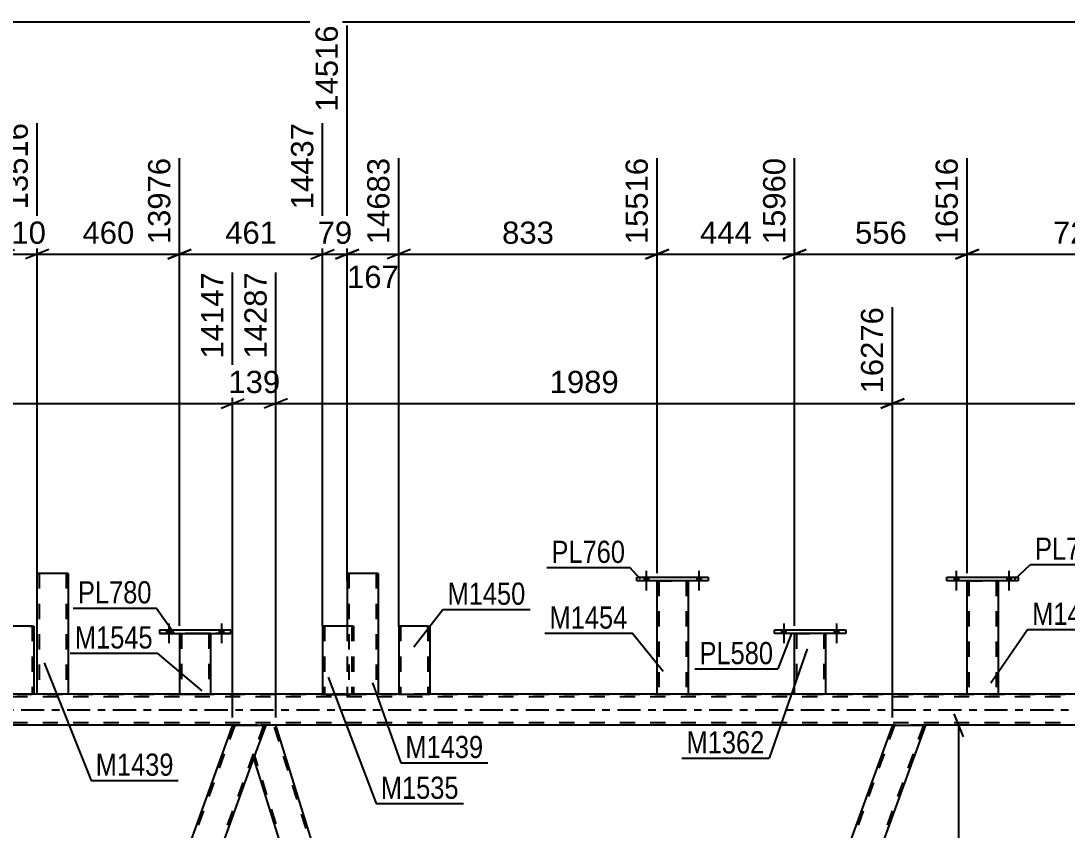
# Model space of a CAD drawing. Header units: millimetres. Extents: x -106 to 735, y -422 to 172.
# Drawn here: x 501 to 636, y -15.5 to 88.9 of the extents above; entities that cross this region are included whole.
import ezdxf

# ---------------------------------------------------------------- set-up
doc = ezdxf.new("R2010")
doc.units = ezdxf.units.MM
doc.linetypes.add('DXK_LINE_DOT2', pattern=[3.9198, 1.9599, -1.9599])
doc.linetypes.add('DXK_LINE_DOT3', pattern=[5.9187, 2.979, -0.9799, 0.9799, -0.9799])
doc.styles.add('Arial', font='ARIAL.TTF', dxfattribs={"height": 0.2})
doc.styles.add('Arial Narrow', font='ARIALN.TTF', dxfattribs={"height": 0.2})

# ---------------------------------------------------------------- blocks, each defined once
blk = doc.blocks.new('Bolt-717034374-3773 - 3756')
at = {"linetype": 'Continuous'}
for points in [[(519.77, 9.85), (520.33, 9.85), (520.33, 10.33), (519.77, 10.33)], [(519.77, 9.85), (520.33, 9.85), (520.33, 10.33), (519.77, 10.33)], [(526.57, 9.85), (527.13, 9.85), (527.13, 10.33), (526.57, 10.33)], [(526.57, 9.85), (527.13, 9.85), (527.13, 10.33), (526.57, 10.33)]]:
    blk.add_hatch(color=1, dxfattribs=at).paths.add_polyline_path(points)
at = {"color": 1, "linetype": 'Continuous'}
for p, q in [((520.05, 11.13), (520.05, 8.61)), ((520.05, 11.13), (520.05, 8.61)), ((526.85, 11.13), (526.85, 8.61)), ((526.85, 11.13), (526.85, 8.61)), ((519.77, 10.33), (519.77, 9.85)), ((519.77, 10.33), (519.77, 9.85)), ((520.33, 10.33), (520.33, 9.85)), ((520.33, 10.33), (520.33, 9.85)), ((526.57, 10.33), (526.57, 9.85)), ((526.57, 10.33), (526.57, 9.85)), ((527.13, 10.33), (527.13, 9.85)), ((527.13, 10.33), (527.13, 9.85))]:
    blk.add_line(p, q, dxfattribs=at)
blk = doc.blocks.new('Part-717034374-3772 - 3756')
at = {"color": 2, "linetype": 'Continuous'}
for p, q in [((498.65, 10.8), (498.65, 2)), ((502.17, 10.8), (498.65, 10.8)), ((502.17, 10.8), (502.65, 10.8)), ((502.65, 10.8), (502.65, 2)), ((502.62, 2), (498.65, 2)), ((502.65, 2), (502.62, 2))]:
    blk.add_line(p, q, dxfattribs=at)
at = {"color": 7, "linetype": 'DXK_LINE_DOT2'}
for p, q in [((498.89, 10.8), (498.89, 2)), ((502.39, 10.8), (502.26, 10.8)), ((502.41, 10.8), (502.39, 10.8)), ((502.39, 10.8), (502.41, 10.8)), ((502.41, 10.8), (502.41, 2)), ((502.39, 2), (502.41, 2)), ((502.65, 2), (502.65, 2))]:
    blk.add_line(p, q, dxfattribs=at)
blk = doc.blocks.new('Part-717034374-4166 - 3756')
at = {"color": 2, "linetype": 'Continuous'}
for p, q in [((549.73, 10.8), (549.73, 2)), ((553.25, 10.8), (549.73, 10.8)), ((553.25, 10.8), (553.73, 10.8)), ((553.73, 10.8), (553.73, 2)), ((549.73, 2), (553.73, 2))]:
    blk.add_line(p, q, dxfattribs=at)
at = {"color": 7, "linetype": 'DXK_LINE_DOT2'}
for p, q in [((549.97, 10.8), (549.97, 2)), ((553.48, 10.8), (553.35, 10.8)), ((553.49, 10.8), (553.48, 10.8)), ((553.48, 10.8), (553.49, 10.8)), ((553.49, 10.8), (553.49, 2)), ((553.48, 2), (553.44, 2)), ((553.48, 2), (553.44, 2)), ((553.49, 2), (553.48, 2)), ((553.48, 2), (553.49, 2))]:
    blk.add_line(p, q, dxfattribs=at)
blk = doc.blocks.new('Part-717034374-4357 - 3756')
at = {"color": 2, "linetype": 'Continuous'}
for p, q in [((620.47, 16.64), (620.47, 17.12)), ((620.47, 17.12), (629.67, 17.12)), ((629.67, 16.64), (620.47, 16.64)), ((629.67, 17.12), (629.67, 16.64))]:
    blk.add_line(p, q, dxfattribs=at)
blk = doc.blocks.new('Part-717034374-4015 - 3756')
at = {"color": 7, "linetype": 'DXK_LINE_DOT2'}
for p, q in [((613.69, -2), (569.57, -123.22)), ((617.44, -2), (573.32, -123.22)), ((570.58, -119.75), (569.32, -123.22)), ((573.57, -123.22), (569.32, -123.22))]:
    blk.add_line(p, q, dxfattribs=at)
at = {"color": 2, "linetype": 'Continuous'}
for p, q in [((613.44, -2), (570.58, -119.75)), ((617.69, -2), (573.57, -123.22)), ((613.44, -2), (617.69, -2))]:
    blk.add_line(p, q, dxfattribs=at)
blk = doc.blocks.new('Part-717034374-4020 - 3756')
at = {"color": 2, "linetype": 'Continuous'}
for p, q in [((532.56, -2), (531.01, -6.25)), ((533.88, -2), (532.56, -2)), ((570.58, -119.75), (533.88, -2)), ((531.01, -6.25), (567.47, -123.22)), ((570.5, -119.97), (570.31, -120.49)), ((570.58, -119.75), (570.5, -119.97)), ((569.32, -123.22), (570.31, -120.49))]:
    blk.add_line(p, q, dxfattribs=at)
at = {"color": 7, "linetype": 'DXK_LINE_DOT2'}
for p, q in [((570.44, -120.12), (533.63, -2)), ((567.72, -123.22), (531.15, -5.88)), ((570.5, -119.97), (570.44, -120.12)), ((570.41, -120.21), (570.31, -120.49)), ((569.32, -123.22), (567.47, -123.22))]:
    blk.add_line(p, q, dxfattribs=at)
blk = doc.blocks.new('Part-717034374-4025 - 3756')
at = {"color": 7, "linetype": 'DXK_LINE_DOT2'}
for p, q in [((528.56, -2), (484.44, -123.22)), ((532.3, -2), (488.18, -123.22)), ((532.56, -2), (531.01, -6.25)), ((485.94, -118.4), (484.18, -123.22)), ((490.2, -118.4), (488.44, -123.22)), ((488.44, -123.22), (484.18, -123.22))]:
    blk.add_line(p, q, dxfattribs=at)
at = {"color": 2, "linetype": 'Continuous'}
for p, q in [((528.3, -2), (485.94, -118.4)), ((528.3, -2), (532.56, -2)), ((531.01, -6.25), (490.2, -118.4))]:
    blk.add_line(p, q, dxfattribs=at)
blk = doc.blocks.new('Part-717034374-4049 - 3756')
at = {"color": 7, "linetype": 'DXK_LINE_DOT2'}
for p, q in [((678.23, 1.68), (-37.59, 1.68)), ((-16.93, 2), (678.23, 2)), ((502.65, 2), (498.65, 2)), ((507.07, 2), (503.07, 2)), ((547.07, 2), (539.9, 2)), ((553.73, 2), (549.73, 2)), ((587.07, 2), (583.07, 2)), ((604.81, 2), (600.81, 2)), ((627.07, 2), (623.07, 2)), ((678.23, -1.68), (-37.59, -1.68)), ((617.69, -2), (102.63, -2)), ((533.88, -2), (528.3, -2))]:
    blk.add_line(p, q, dxfattribs=at)
at = {"color": 2, "linetype": 'Continuous'}
for p, q in [((503.07, 2), (502.65, 2)), ((539.9, 2), (507.07, 2)), ((549.73, 2), (547.07, 2)), ((583.07, 2), (553.73, 2)), ((600.81, 2), (587.07, 2)), ((623.07, 2), (604.81, 2)), ((651.89, 2), (627.07, 2)), ((528.3, -2), (448.74, -2)), ((613.44, -2), (533.88, -2)), ((678.23, -2), (617.69, -2))]:
    blk.add_line(p, q, dxfattribs=at)
at = {"color": 7, "linetype": 'DXK_LINE_DOT3'}
blk.add_line((-37.59, 0), (678.23, 0), dxfattribs=at)
blk = doc.blocks.new('Part-717034374-4381 - 3756')
at = {"color": 2, "linetype": 'Continuous'}
for p, q in [((539.9, 10.8), (539.9, 10.8)), ((539.9, 10.8), (539.9, 1.99)), ((543.48, 10.8), (539.9, 10.8)), ((540.38, 1.99), (539.9, 1.99)), ((540.38, 1.99), (543.42, 1.99)), ((543.76, 1.99), (543.42, 1.99)), ((543.86, 1.99), (543.76, 1.99)), ((543.9, 1.99), (543.86, 1.99)), ((543.9, 1.99), (543.9, 2)), ((543.9, 1.99), (543.9, 1.99))]:
    blk.add_line(p, q, dxfattribs=at)
at = {"color": 7, "linetype": 'DXK_LINE_DOT2'}
for p, q in [((543.9, 10.8), (539.9, 10.8)), ((540.14, 10.8), (540.14, 10.8)), ((540.14, 10.8), (540.14, 1.99)), ((543.9, 10.8), (543.48, 10.8)), ((543.64, 10.8), (543.51, 10.8)), ((543.66, 10.8), (543.64, 10.8)), ((543.66, 10.8), (543.66, 10.8)), ((543.66, 10.8), (543.66, 1.99)), ((543.9, 10.8), (543.9, 10.8)), ((543.9, 10.8), (543.9, 1.99)), ((543.9, 1.99), (539.9, 1.99)), ((540.14, 1.99), (540.16, 1.99)), ((543.6, 1.99), (543.42, 1.99))]:
    blk.add_line(p, q, dxfattribs=at)
blk = doc.blocks.new('Part-717034374-4156 - 3756')
at = {"color": 2, "linetype": 'Continuous'}
for p, q in [((507.07, 17.6), (503.07, 17.6)), ((503.07, 2), (503.07, 17.6)), ((507.07, 17.6), (507.07, 2)), ((507.03, 2), (503.07, 2)), ((507.07, 2), (507.03, 2))]:
    blk.add_line(p, q, dxfattribs=at)
at = {"color": 7, "linetype": 'DXK_LINE_DOT2'}
for p, q in [((503.31, 17.6), (503.31, 2)), ((506.76, 17.6), (506.77, 17.6)), ((506.77, 17.6), (506.81, 17.6)), ((506.81, 17.6), (506.83, 17.6)), ((506.83, 17.6), (506.83, 2)), ((506.81, 2), (506.83, 2))]:
    blk.add_line(p, q, dxfattribs=at)
blk = doc.blocks.new('Part-717034374-4171 - 3756')
at = {"color": 2, "linetype": 'Continuous'}
for p, q in [((580.47, 16.64), (580.47, 17.12)), ((580.47, 17.12), (589.67, 17.12)), ((589.67, 16.64), (580.47, 16.64)), ((589.67, 17.12), (589.67, 16.64))]:
    blk.add_line(p, q, dxfattribs=at)
blk = doc.blocks.new('Part-717034374-4176 - 3756')
at = {"color": 2, "linetype": 'Continuous'}
for p, q in [((600.81, 2), (600.81, 9.84)), ((604.81, 9.84), (604.81, 2)), ((604.78, 2), (600.81, 2)), ((604.81, 2), (604.78, 2))]:
    blk.add_line(p, q, dxfattribs=at)
at = {"color": 7, "linetype": 'DXK_LINE_DOT2'}
for p, q in [((600.81, 9.84), (604.81, 9.84)), ((601.05, 9.84), (601.05, 2)), ((604.57, 9.84), (604.57, 2)), ((604.56, 2), (604.57, 2))]:
    blk.add_line(p, q, dxfattribs=at)
blk = doc.blocks.new('Part-717034374-4181 - 3756')
at = {"color": 2, "linetype": 'Continuous'}
for p, q in [((598.21, 9.84), (598.21, 10.32)), ((598.21, 10.32), (607.41, 10.32)), ((607.41, 9.84), (598.21, 9.84)), ((607.41, 10.32), (607.41, 9.84))]:
    blk.add_line(p, q, dxfattribs=at)
blk = doc.blocks.new('Part-717034374-4186 - 3756')
at = {"color": 2, "linetype": 'Continuous'}
for p, q in [((521.45, 9.85), (521.45, 2.01)), ((525.45, 9.85), (525.45, 2.01)), ((521.45, 2.01), (524.97, 2.01)), ((525.31, 2.01), (524.97, 2.01)), ((525.41, 2.01), (525.31, 2.01)), ((525.45, 2.01), (525.41, 2.01))]:
    blk.add_line(p, q, dxfattribs=at)
at = {"color": 7, "linetype": 'DXK_LINE_DOT2'}
for p, q in [((525.45, 9.85), (521.45, 9.85)), ((521.45, 9.85), (521.45, 9.85)), ((521.45, 9.85), (525.45, 9.85)), ((521.45, 9.85), (521.45, 9.85)), ((521.69, 9.85), (521.69, 9.85)), ((521.69, 9.85), (521.69, 2.01)), ((525.21, 9.85), (525.21, 9.85)), ((525.21, 9.85), (525.21, 2.01)), ((525.45, 9.85), (525.45, 9.85)), ((525.45, 9.85), (525.45, 9.85)), ((525.45, 2.01), (521.45, 2.01)), ((521.69, 2.01), (521.71, 2.01)), ((521.74, 2.01), (521.71, 2.01)), ((525.15, 2.01), (524.97, 2.01))]:
    blk.add_line(p, q, dxfattribs=at)
blk = doc.blocks.new('Part-717034374-4191 - 3756')
at = {"color": 2, "linetype": 'Continuous'}
for p, q in [((518.85, 10.33), (518.85, 9.85)), ((518.85, 10.33), (528.05, 10.33)), ((518.85, 9.85), (528.05, 9.85)), ((528.05, 9.85), (528.05, 10.33))]:
    blk.add_line(p, q, dxfattribs=at)
at = {"color": 7, "linetype": 'DXK_LINE_DOT2'}
for p, q in [((518.85, 10.33), (528.05, 10.33)), ((528.05, 9.85), (518.85, 9.85))]:
    blk.add_line(p, q, dxfattribs=at)
blk = doc.blocks.new('Bolt-717034374-4252 - 3756')
at = {"linetype": 'Continuous'}
for points in [[(581.39, 16.64), (581.95, 16.64), (581.95, 17.12), (581.39, 17.12)], [(581.39, 16.64), (581.95, 16.64), (581.95, 17.12), (581.39, 17.12)], [(588.19, 16.64), (588.75, 16.64), (588.75, 17.12), (588.19, 17.12)], [(588.19, 16.64), (588.75, 16.64), (588.75, 17.12), (588.19, 17.12)]]:
    blk.add_hatch(color=1, dxfattribs=at).paths.add_polyline_path(points)
at = {"color": 1, "linetype": 'Continuous'}
for p, q in [((581.67, 17.92), (581.67, 15.4)), ((581.67, 17.92), (581.67, 15.4)), ((588.47, 17.92), (588.47, 15.4)), ((588.47, 17.92), (588.47, 15.4)), ((581.39, 17.12), (581.39, 16.64)), ((581.39, 17.12), (581.39, 16.64)), ((581.95, 17.12), (581.95, 16.64)), ((581.95, 17.12), (581.95, 16.64)), ((588.19, 17.12), (588.19, 16.64)), ((588.19, 17.12), (588.19, 16.64)), ((588.75, 17.12), (588.75, 16.64)), ((588.75, 17.12), (588.75, 16.64))]:
    blk.add_line(p, q, dxfattribs=at)
blk = doc.blocks.new('Bolt-717034374-4254 - 3756')
at = {"linetype": 'Continuous'}
for points in [[(599.13, 9.84), (599.69, 9.84), (599.69, 10.32), (599.13, 10.32)], [(599.13, 9.84), (599.69, 9.84), (599.69, 10.32), (599.13, 10.32)], [(605.93, 9.84), (606.49, 9.84), (606.49, 10.32), (605.93, 10.32)], [(605.93, 9.84), (606.49, 9.84), (606.49, 10.32), (605.93, 10.32)]]:
    blk.add_hatch(color=1, dxfattribs=at).paths.add_polyline_path(points)
at = {"color": 1, "linetype": 'Continuous'}
for p, q in [((599.41, 11.12), (599.41, 8.6)), ((599.41, 11.12), (599.41, 8.6)), ((606.21, 11.12), (606.21, 8.6)), ((606.21, 11.12), (606.21, 8.6)), ((599.13, 10.32), (599.13, 9.84)), ((599.13, 10.32), (599.13, 9.84)), ((599.69, 10.32), (599.69, 9.84)), ((599.69, 10.32), (599.69, 9.84)), ((605.93, 10.32), (605.93, 9.84)), ((605.93, 10.32), (605.93, 9.84)), ((606.49, 10.32), (606.49, 9.84)), ((606.49, 10.32), (606.49, 9.84))]:
    blk.add_line(p, q, dxfattribs=at)
blk = doc.blocks.new('Bolt-717034374-4255 - 3756')
at = {"linetype": 'Continuous'}
for points in [[(621.39, 16.64), (621.95, 16.64), (621.95, 17.12), (621.39, 17.12)], [(621.39, 16.64), (621.95, 16.64), (621.95, 17.12), (621.39, 17.12)], [(628.19, 16.64), (628.75, 16.64), (628.75, 17.12), (628.19, 17.12)], [(628.19, 16.64), (628.75, 16.64), (628.75, 17.12), (628.19, 17.12)]]:
    blk.add_hatch(color=1, dxfattribs=at).paths.add_polyline_path(points)
at = {"color": 1, "linetype": 'Continuous'}
for p, q in [((621.67, 17.92), (621.67, 15.4)), ((621.67, 17.92), (621.67, 15.4)), ((628.47, 17.92), (628.47, 15.4)), ((628.47, 17.92), (628.47, 15.4)), ((621.39, 17.12), (621.39, 16.64)), ((621.39, 17.12), (621.39, 16.64)), ((621.95, 17.12), (621.95, 16.64)), ((621.95, 17.12), (621.95, 16.64)), ((628.19, 17.12), (628.19, 16.64)), ((628.19, 17.12), (628.19, 16.64)), ((628.75, 17.12), (628.75, 16.64)), ((628.75, 17.12), (628.75, 16.64))]:
    blk.add_line(p, q, dxfattribs=at)
blk = doc.blocks.new('Part-717034374-4342 - 3756')
at = {"color": 2, "linetype": 'Continuous'}
for p, q in [((543.07, 17.6), (543.07, 10.8)), ((547.07, 17.6), (543.07, 17.6)), ((547.07, 17.6), (547.07, 2)), ((547.03, 2), (543.48, 2)), ((547.07, 2), (547.03, 2))]:
    blk.add_line(p, q, dxfattribs=at)
at = {"color": 7, "linetype": 'DXK_LINE_DOT2'}
for p, q in [((543.31, 17.6), (543.31, 2)), ((546.81, 17.6), (546.83, 17.6)), ((546.83, 17.6), (546.83, 2)), ((543.07, 10.8), (543.07, 2)), ((543.07, 2), (543.48, 2)), ((543.48, 2), (543.45, 2)), ((546.81, 2), (546.83, 2))]:
    blk.add_line(p, q, dxfattribs=at)
blk = doc.blocks.new('Part-717034374-4347 - 3756')
at = {"color": 2, "linetype": 'Continuous'}
for p, q in [((583.07, 2), (583.07, 16.64)), ((587.07, 16.64), (587.07, 2)), ((587.03, 2), (583.07, 2)), ((587.07, 2), (587.03, 2))]:
    blk.add_line(p, q, dxfattribs=at)
at = {"color": 7, "linetype": 'DXK_LINE_DOT2'}
for p, q in [((583.07, 16.64), (587.07, 16.64)), ((583.31, 16.64), (583.31, 2)), ((586.83, 16.64), (586.83, 2)), ((586.81, 2), (586.83, 2))]:
    blk.add_line(p, q, dxfattribs=at)
blk = doc.blocks.new('Part-717034374-4352 - 3756')
at = {"color": 2, "linetype": 'Continuous'}
for p, q in [((623.07, 2), (623.07, 16.64)), ((627.07, 16.64), (627.07, 2)), ((627.03, 2), (623.07, 2)), ((627.07, 2), (627.03, 2))]:
    blk.add_line(p, q, dxfattribs=at)
at = {"color": 7, "linetype": 'DXK_LINE_DOT2'}
for p, q in [((623.07, 16.64), (627.07, 16.64)), ((623.31, 16.64), (623.31, 2)), ((626.83, 16.64), (626.83, 2)), ((626.81, 2), (626.83, 2))]:
    blk.add_line(p, q, dxfattribs=at)
blk = doc.blocks.new('StraightDimension-717034374-6219 - 5798')
at = {"color": 7, "linetype": 'Continuous'}
blk.add_line((-39.97, 88.78), (673.6, 88.78), dxfattribs=at)
blk = doc.blocks.new('StraightDimension-717034374-5006 - 3756')
at = {"color": 7, "linetype": 'Continuous'}
for p, q in [((448.74, -1), (448.74, 56.46)), ((528.3, -1), (528.3, 56.46)), ((450.24, 40.14), (447.24, 38.94)), ((448.74, 39.54), (528.3, 39.54)), ((526.8, 38.94), (529.8, 40.14))]:
    blk.add_line(p, q, dxfattribs=at)
at = {"color": 0}
blk.add_wipeout([(493.57, 40.29), (493.57, 44.49), (483.48, 44.49), (483.48, 40.29)], dxfattribs=at)
at = {"color": 3, "style": 'Arial'}
blk.add_text('1989', height=2.865, dxfattribs=at).set_placement((484.08, 40.89))
at = {"color": 0, "linetype": 'Continuous'}
blk.add_wipeout([(527.7, 57.06), (523.5, 57.06), (523.5, 44.74), (527.7, 44.74)], dxfattribs=at)
at = {"color": 3, "linetype": 'Continuous', "style": 'Arial'}
blk.add_text('14147', height=2.865, rotation=90.0002, dxfattribs=at).set_placement((527.1, 45.34))
blk = doc.blocks.new('StraightDimension-717034374-5030 - 3756')
at = {"color": 7, "linetype": 'Continuous'}
for p, q in [((528.3, -1), (528.3, 56.46)), ((533.88, -1), (533.88, 56.46)), ((526.8, 38.94), (529.8, 40.14)), ((528.3, 39.54), (533.88, 39.54)), ((535.38, 40.14), (532.38, 38.94))]:
    blk.add_line(p, q, dxfattribs=at)
at = {"color": 0}
blk.add_wipeout([(535.03, 40.29), (535.03, 44.49), (527.15, 44.49), (527.15, 40.29)], dxfattribs=at)
at = {"color": 3, "style": 'Arial'}
blk.add_text('139', height=2.865, dxfattribs=at).set_placement((527.75, 40.89))
at = {"color": 0, "linetype": 'Continuous'}
blk.add_wipeout([(533.28, 57.06), (529.08, 57.06), (529.08, 44.74), (533.28, 44.74)], dxfattribs=at)
at = {"color": 3, "linetype": 'Continuous', "style": 'Arial'}
blk.add_text('14287', height=2.865, rotation=90.0002, dxfattribs=at).set_placement((532.68, 45.34))
blk = doc.blocks.new('StraightDimension-717034374-45007 - 3756')
at = {"color": 7, "linetype": 'Continuous'}
for p, q in [((543.07, 16.62), (543.07, 88.32)), ((549.73, 10.76), (549.73, 71.22)), ((541.57, 58.2), (544.57, 59.4)), ((543.07, 58.8), (549.73, 58.8)), ((551.23, 59.4), (548.23, 58.2))]:
    blk.add_line(p, q, dxfattribs=at)
at = {"color": 0, "linetype": 'Continuous'}
blk.add_wipeout([(549.13, 71.82), (544.93, 71.82), (544.93, 59.5), (549.13, 59.5)], dxfattribs=at)
at = {"color": 0}
blk.add_wipeout([(550.34, 53.85), (550.34, 58.05), (542.46, 58.05), (542.46, 53.85)], dxfattribs=at)
at = {"color": 3, "linetype": 'Continuous', "style": 'Arial'}
blk.add_text('14683', height=2.865, rotation=90.0002, dxfattribs=at).set_placement((548.53, 60.1))
at = {"color": 3, "style": 'Arial'}
blk.add_text('167', height=2.865, dxfattribs=at).set_placement((543.06, 54.45))
blk = doc.blocks.new('StraightDimension-717034374-45009 - 3756')
at = {"color": 7, "linetype": 'Continuous'}
for p, q in [((539.9, 10.85), (539.9, 75.72)), ((521.45, 10.85), (521.45, 71.22)), ((522.95, 59.4), (519.95, 58.2)), ((521.45, 58.8), (539.9, 58.8)), ((538.4, 58.2), (541.4, 59.4))]:
    blk.add_line(p, q, dxfattribs=at)
at = {"color": 0}
blk.add_wipeout([(534.61, 59.55), (534.61, 63.75), (526.74, 63.75), (526.74, 59.55)], dxfattribs=at)
at = {"color": 3, "style": 'Arial'}
blk.add_text('461', height=2.865, dxfattribs=at).set_placement((527.34, 60.15))
at = {"color": 0, "linetype": 'Continuous'}
blk.add_wipeout([(539.3, 76.32), (535.1, 76.32), (535.1, 64), (539.3, 64)], dxfattribs=at)
at = {"color": 3, "linetype": 'Continuous', "style": 'Arial'}
blk.add_text('14437', height=2.865, rotation=90.0002, dxfattribs=at).set_placement((538.7, 64.6))
blk = doc.blocks.new('StraightDimension-717034374-5054 - 3756')
at = {"color": 7, "linetype": 'Continuous'}
for p, q in [((533.88, -1), (533.88, 56.46)), ((613.44, -1), (613.44, 51.96)), ((535.38, 40.14), (532.38, 38.94)), ((533.88, 39.54), (613.44, 39.54)), ((611.94, 38.94), (614.94, 40.14))]:
    blk.add_line(p, q, dxfattribs=at)
at = {"color": 0}
blk.add_wipeout([(578.7, 40.29), (578.7, 44.49), (568.61, 44.49), (568.61, 40.29)], dxfattribs=at)
at = {"color": 3, "style": 'Arial'}
blk.add_text('1989', height=2.865, dxfattribs=at).set_placement((569.21, 40.89))
at = {"color": 0, "linetype": 'Continuous'}
blk.add_wipeout([(612.84, 52.56), (608.64, 52.56), (608.64, 40.24), (612.84, 40.24)], dxfattribs=at)
at = {"color": 3, "linetype": 'Continuous', "style": 'Arial'}
blk.add_text('16276', height=2.865, rotation=90.0002, dxfattribs=at).set_placement((612.24, 40.84))
blk = doc.blocks.new('StraightDimension-717034374-5078 - 3756')
at = {"color": 7, "linetype": 'Continuous'}
for p, q in [((613.44, -1), (613.44, 51.96)), ((678.23, 3), (678.23, 51.96)), ((614.94, 40.14), (611.94, 38.94)), ((613.44, 39.54), (678.23, 39.54)), ((676.73, 38.94), (679.73, 40.14))]:
    blk.add_line(p, q, dxfattribs=at)
at = {"color": 0}
blk.add_wipeout([(650.88, 40.29), (650.88, 44.49), (640.79, 44.49), (640.79, 40.29)], dxfattribs=at)
at = {"color": 3, "style": 'Arial'}
blk.add_text('1620', height=2.865, dxfattribs=at).set_placement((641.39, 40.89))
at = {"color": 0, "linetype": 'Continuous'}
blk.add_wipeout([(677.63, 52.56), (673.43, 52.56), (673.43, 40.24), (677.63, 40.24)], dxfattribs=at)
at = {"color": 3, "linetype": 'Continuous', "style": 'Arial'}
blk.add_text('17896', height=2.865, rotation=90.0002, dxfattribs=at).set_placement((677.03, 40.84))
blk = doc.blocks.new('StraightDimension-717034374-45010 - 3756')
at = {"color": 7, "linetype": 'Continuous'}
for p, q in [((503.07, 16.73), (503.07, 75.72)), ((521.45, 10.85), (521.45, 71.22)), ((504.57, 59.4), (501.57, 58.2)), ((503.07, 58.8), (521.45, 58.8)), ((519.95, 58.2), (522.95, 59.4))]:
    blk.add_line(p, q, dxfattribs=at)
at = {"color": 0}
blk.add_wipeout([(516.19, 59.55), (516.19, 63.75), (508.32, 63.75), (508.32, 59.55)], dxfattribs=at)
at = {"color": 3, "style": 'Arial'}
blk.add_text('460', height=2.865, dxfattribs=at).set_placement((508.92, 60.15))
at = {"color": 0, "linetype": 'Continuous'}
blk.add_wipeout([(520.85, 71.82), (516.65, 71.82), (516.65, 59.5), (520.85, 59.5)], dxfattribs=at)
at = {"color": 3, "linetype": 'Continuous', "style": 'Arial'}
blk.add_text('13976', height=2.865, rotation=90.0002, dxfattribs=at).set_placement((520.25, 60.1))
blk = doc.blocks.new('StraightDimension-717034374-5379 - 3756')
at = {"color": 7, "linetype": 'Continuous'}
for p, q in [((701.87, -1.5), (700.67, 1.5)), ((679.23, 0), (703.67, 0)), ((701.27, -125.86), (701.27, 0)), ((700.67, -124.36), (701.87, -127.36)), ((633.66, -125.86), (703.67, -125.86))]:
    blk.add_line(p, q, dxfattribs=at)
at = {"color": 0}
blk.add_wipeout([(700.52, -58.67), (696.32, -58.67), (696.32, -67.19), (700.52, -67.19)], dxfattribs=at)
at = {"color": 3, "style": 'Arial Narrow'}
blk.add_text('3147', height=2.863, rotation=90.0002, dxfattribs=at).set_placement((699.92, -66.59))
blk = doc.blocks.new('StraightDimension-717034374-5387 - 3756')
at = {"color": 7, "linetype": 'Continuous'}
for p, q in [((678.23, -3), (678.23, -66.77)), ((632.66, -122.22), (632.66, -61.52)), ((634.16, -63.77), (631.16, -64.97)), ((632.66, -64.37), (678.23, -64.37)), ((676.73, -64.97), (679.73, -63.77))]:
    blk.add_line(p, q, dxfattribs=at)
at = {"color": 0}
blk.add_wipeout([(659.7, -63.62), (659.7, -59.42), (651.19, -59.42), (651.19, -63.62)], dxfattribs=at)
at = {"color": 3, "style": 'Arial Narrow'}
blk.add_text('1139', height=2.863, dxfattribs=at).set_placement((651.79, -63.02))
blk = doc.blocks.new('StraightDimension-717034374-5659 - 3756')
at = {"color": 7, "linetype": 'Continuous'}
for p, q in [((622.6, -3.5), (621.4, -0.5)), ((632.19, -2), (619.15, -2)), ((622, -123.22), (622, -2)), ((621.4, -121.72), (622.6, -124.72)), ((621.32, -123.22), (624.4, -123.22))]:
    blk.add_line(p, q, dxfattribs=at)
at = {"color": 0}
blk.add_wipeout([(621.25, -57.56), (617.05, -57.56), (617.05, -67.66), (621.25, -67.66)], dxfattribs=at)
at = {"color": 3, "style": 'Arial'}
blk.add_text('3031', height=2.865, rotation=90.0002, dxfattribs=at).set_placement((620.65, -67.06))
blk = doc.blocks.new('StraightDimension-717034374-45003 - 3756')
at = {"color": 7, "linetype": 'Continuous'}
for p, q in [((623.07, 17.64), (623.07, 71.22)), ((651.89, 10.84), (651.89, 71.22)), ((624.57, 59.4), (621.57, 58.2)), ((623.07, 58.8), (651.89, 58.8)), ((650.39, 58.2), (653.39, 59.4))]:
    blk.add_line(p, q, dxfattribs=at)
at = {"color": 0}
blk.add_wipeout([(641.42, 59.55), (641.42, 63.75), (633.55, 63.75), (633.55, 59.55)], dxfattribs=at)
at = {"color": 3, "style": 'Arial'}
blk.add_text('721', height=2.865, dxfattribs=at).set_placement((634.15, 60.15))
at = {"color": 0, "linetype": 'Continuous'}
blk.add_wipeout([(651.29, 71.82), (647.09, 71.82), (647.09, 59.5), (651.29, 59.5)], dxfattribs=at)
at = {"color": 3, "linetype": 'Continuous', "style": 'Arial'}
blk.add_text('17237', height=2.865, rotation=90.0002, dxfattribs=at).set_placement((650.69, 60.1))
blk = doc.blocks.new('StraightDimension-717034374-45004 - 3756')
at = {"color": 7, "linetype": 'Continuous'}
for p, q in [((600.81, 10.84), (600.81, 71.22)), ((623.07, 17.64), (623.07, 71.22)), ((602.31, 59.4), (599.31, 58.2)), ((600.81, 58.8), (623.07, 58.8)), ((621.57, 58.2), (624.57, 59.4))]:
    blk.add_line(p, q, dxfattribs=at)
at = {"color": 0}
blk.add_wipeout([(615.88, 59.55), (615.88, 63.75), (608.01, 63.75), (608.01, 59.55)], dxfattribs=at)
at = {"color": 3, "style": 'Arial'}
blk.add_text('556', height=2.865, dxfattribs=at).set_placement((608.61, 60.15))
at = {"color": 0, "linetype": 'Continuous'}
blk.add_wipeout([(622.47, 71.82), (618.27, 71.82), (618.27, 59.5), (622.47, 59.5)], dxfattribs=at)
at = {"color": 3, "linetype": 'Continuous', "style": 'Arial'}
blk.add_text('16516', height=2.865, rotation=90.0002, dxfattribs=at).set_placement((621.87, 60.1))
blk = doc.blocks.new('StraightDimension-717034374-45005 - 3756')
at = {"color": 7, "linetype": 'Continuous'}
for p, q in [((583.07, 17.64), (583.07, 71.22)), ((600.81, 10.84), (600.81, 71.22)), ((584.57, 59.4), (581.57, 58.2)), ((583.07, 58.8), (600.81, 58.8)), ((599.31, 58.2), (602.31, 59.4))]:
    blk.add_line(p, q, dxfattribs=at)
at = {"color": 0}
blk.add_wipeout([(595.88, 59.55), (595.88, 63.75), (588.01, 63.75), (588.01, 59.55)], dxfattribs=at)
at = {"color": 3, "style": 'Arial'}
blk.add_text('444', height=2.865, dxfattribs=at).set_placement((588.61, 60.15))
at = {"color": 0, "linetype": 'Continuous'}
blk.add_wipeout([(600.21, 71.82), (596.01, 71.82), (596.01, 59.5), (600.21, 59.5)], dxfattribs=at)
at = {"color": 3, "linetype": 'Continuous', "style": 'Arial'}
blk.add_text('15960', height=2.865, rotation=90.0002, dxfattribs=at).set_placement((599.61, 60.1))
blk = doc.blocks.new('StraightDimension-717034374-45006 - 3756')
at = {"color": 7, "linetype": 'Continuous'}
for p, q in [((549.73, 10.76), (549.73, 71.22)), ((583.07, 17.64), (583.07, 71.22)), ((551.23, 59.4), (548.23, 58.2)), ((549.73, 58.8), (583.07, 58.8)), ((581.57, 58.2), (584.57, 59.4))]:
    blk.add_line(p, q, dxfattribs=at)
at = {"color": 0}
blk.add_wipeout([(570.34, 59.55), (570.34, 63.75), (562.47, 63.75), (562.47, 59.55)], dxfattribs=at)
at = {"color": 3, "style": 'Arial'}
blk.add_text('833', height=2.865, dxfattribs=at).set_placement((563.07, 60.15))
at = {"color": 0, "linetype": 'Continuous'}
blk.add_wipeout([(582.47, 71.82), (578.27, 71.82), (578.27, 59.5), (582.47, 59.5)], dxfattribs=at)
at = {"color": 3, "linetype": 'Continuous', "style": 'Arial'}
blk.add_text('15516', height=2.865, rotation=90.0002, dxfattribs=at).set_placement((581.87, 60.1))
blk = doc.blocks.new('StraightDimension-717034374-45008 - 3756')
at = {"color": 7, "linetype": 'Continuous'}
for p, q in [((543.07, 16.62), (543.07, 88.32)), ((539.9, 10.85), (539.9, 75.72)), ((538.4, 58.2), (541.4, 59.4)), ((539.9, 58.8), (543.07, 58.8)), ((544.57, 59.4), (541.57, 58.2))]:
    blk.add_line(p, q, dxfattribs=at)
at = {"color": 0, "linetype": 'Continuous'}
blk.add_wipeout([(542.47, 88.92), (538.27, 88.92), (538.27, 76.6), (542.47, 76.6)], dxfattribs=at)
at = {"color": 0}
blk.add_wipeout([(544.31, 59.55), (544.31, 63.75), (538.66, 63.75), (538.66, 59.55)], dxfattribs=at)
at = {"color": 3, "linetype": 'Continuous', "style": 'Arial'}
blk.add_text('14516', height=2.865, rotation=90.0002, dxfattribs=at).set_placement((541.87, 77.2))
at = {"color": 3, "style": 'Arial'}
blk.add_text('79', height=2.865, dxfattribs=at).set_placement((539.26, 60.15))
blk = doc.blocks.new('StraightDimension-717034374-45011 - 3756')
at = {"color": 7, "linetype": 'Continuous'}
for p, q in [((498.65, 10.61), (498.65, 75.72)), ((503.07, 16.73), (503.07, 75.72)), ((497.15, 58.2), (500.15, 59.4)), ((498.65, 58.8), (503.07, 58.8)), ((504.57, 59.4), (501.57, 58.2))]:
    blk.add_line(p, q, dxfattribs=at)
at = {"color": 0}
blk.add_wipeout([(504.8, 59.55), (504.8, 63.75), (496.92, 63.75), (496.92, 59.55)], dxfattribs=at)
at = {"color": 3, "style": 'Arial'}
blk.add_text('110', height=2.865, dxfattribs=at).set_placement((497.52, 60.15))
at = {"color": 0, "linetype": 'Continuous'}
blk.add_wipeout([(502.47, 76.32), (498.27, 76.32), (498.27, 64), (502.47, 64)], dxfattribs=at)
at = {"color": 3, "linetype": 'Continuous', "style": 'Arial'}
blk.add_text('13516', height=2.865, rotation=90.0002, dxfattribs=at).set_placement((501.87, 64.6))
blk = doc.blocks.new('Mark-717034374-4152 - 3756')
at = {"color": 0}
blk.add_wipeout([(520.68, -8.51), (520.68, -5.51), (510.63, -5.51), (510.63, -8.51)], dxfattribs=at)
blk.add_wipeout([(520.68, -8.51), (520.68, -5.51), (510.63, -5.51), (510.63, -8.51)], dxfattribs=at)
at = {"color": 30, "linetype": 'Continuous'}
for p, q in [((503.98, 6.06), (510.03, -9.11)), ((510.03, -9.11), (521.28, -9.11))]:
    blk.add_line(p, q, dxfattribs=at)
at = {"color": 3, "style": 'Arial Narrow'}
blk.add_text('M1439', height=2.863, dxfattribs=at).set_placement((510.63, -8.51))
blk = doc.blocks.new('Mark-717034374-4338 - 3756')
at = {"color": 0}
blk.add_wipeout([(560.64, -6.23), (560.64, -3.23), (550.59, -3.23), (550.59, -6.23)], dxfattribs=at)
blk.add_wipeout([(560.64, -6.23), (560.64, -3.23), (550.59, -3.23), (550.59, -6.23)], dxfattribs=at)
at = {"color": 30, "linetype": 'Continuous'}
for p, q in [((546.36, 3.48), (549.99, -6.83)), ((549.99, -6.83), (561.24, -6.83))]:
    blk.add_line(p, q, dxfattribs=at)
at = {"color": 3, "style": 'Arial Narrow'}
blk.add_text('M1439', height=2.863, dxfattribs=at).set_placement((550.59, -6.23))
blk = doc.blocks.new('Mark-717034374-4348 - 3756')
at = {"color": 0}
blk.add_wipeout([(641.52, 10.96), (641.52, 13.96), (631.47, 13.96), (631.47, 10.96)], dxfattribs=at)
blk.add_wipeout([(641.52, 10.96), (641.52, 13.96), (631.47, 13.96), (631.47, 10.96)], dxfattribs=at)
at = {"color": 30, "linetype": 'Continuous'}
for p, q in [((626.14, 3.49), (630.87, 10.36)), ((630.87, 10.36), (642.12, 10.36))]:
    blk.add_line(p, q, dxfattribs=at)
at = {"color": 3, "style": 'Arial Narrow'}
blk.add_text('M1454', height=2.863, dxfattribs=at).set_placement((631.47, 10.96))
blk = doc.blocks.new('Mark-717034374-4162 - 3756')
at = {"color": 0}
blk.add_wipeout([(566.08, 13.56), (566.08, 16.56), (556.03, 16.56), (556.03, 13.56)], dxfattribs=at)
blk.add_wipeout([(566.08, 13.56), (566.08, 16.56), (556.03, 16.56), (556.03, 13.56)], dxfattribs=at)
at = {"color": 30, "linetype": 'Continuous'}
for p, q in [((551.68, 8.15), (555.43, 12.96)), ((555.43, 12.96), (566.68, 12.96))]:
    blk.add_line(p, q, dxfattribs=at)
at = {"color": 3, "style": 'Arial Narrow'}
blk.add_text('M1450', height=2.863, dxfattribs=at).set_placement((556.03, 13.56))
blk = doc.blocks.new('Mark-717034374-4167 - 3756')
at = {"color": 0}
blk.add_wipeout([(578.94, 18.96), (578.94, 21.96), (569.44, 21.96), (569.44, 18.96)], dxfattribs=at)
blk.add_wipeout([(578.94, 18.96), (578.94, 21.96), (569.44, 21.96), (569.44, 18.96)], dxfattribs=at)
at = {"color": 30, "linetype": 'Continuous'}
for p in [(568.84, 18.36), (580.94, 16.85)]:
    blk.add_line(p, (579.54, 18.36), dxfattribs=at)
at = {"color": 3, "style": 'Arial Narrow'}
blk.add_text('PL760', height=2.863, dxfattribs=at).set_placement((569.44, 18.96))
blk = doc.blocks.new('Mark-717034374-4172 - 3756')
at = {"color": 0}
blk.add_wipeout([(596.93, -5.63), (596.93, -2.63), (586.87, -2.63), (586.87, -5.63)], dxfattribs=at)
blk.add_wipeout([(596.93, -5.63), (596.93, -2.63), (586.87, -2.63), (586.87, -5.63)], dxfattribs=at)
at = {"color": 30, "linetype": 'Continuous'}
for p in [(602.44, 7.86), (586.27, -6.23)]:
    blk.add_line(p, (597.53, -6.23), dxfattribs=at)
at = {"color": 3, "style": 'Arial Narrow'}
blk.add_text('M1362', height=2.863, dxfattribs=at).set_placement((586.87, -5.63))
blk = doc.blocks.new('Mark-717034374-4177 - 3756')
at = {"color": 0}
blk.add_wipeout([(598.04, 5.89), (598.04, 8.89), (588.54, 8.89), (588.54, 5.89)], dxfattribs=at)
blk.add_wipeout([(598.04, 5.89), (598.04, 8.89), (588.54, 8.89), (588.54, 5.89)], dxfattribs=at)
at = {"color": 30, "linetype": 'Continuous'}
for p in [(600.41, 9.84), (587.94, 5.29)]:
    blk.add_line(p, (598.64, 5.29), dxfattribs=at)
at = {"color": 3, "style": 'Arial Narrow'}
blk.add_text('PL580', height=2.863, dxfattribs=at).set_placement((588.54, 5.89))
blk = doc.blocks.new('Mark-717034374-4182 - 3756')
at = {"color": 0}
blk.add_wipeout([(517.99, 7.91), (517.99, 10.91), (507.94, 10.91), (507.94, 7.91)], dxfattribs=at)
blk.add_wipeout([(517.99, 7.91), (517.99, 10.91), (507.94, 10.91), (507.94, 7.91)], dxfattribs=at)
at = {"color": 30, "linetype": 'Continuous'}
for p in [(507.34, 7.31), (524.35, 2.47)]:
    blk.add_line(p, (518.59, 7.31), dxfattribs=at)
at = {"color": 3, "style": 'Arial Narrow'}
blk.add_text('M1545', height=2.863, dxfattribs=at).set_placement((507.94, 7.91))
blk = doc.blocks.new('Mark-717034374-4187 - 3756')
at = {"color": 0}
blk.add_wipeout([(517.84, 13.74), (517.84, 16.74), (508.34, 16.74), (508.34, 13.74)], dxfattribs=at)
blk.add_wipeout([(517.84, 13.74), (517.84, 16.74), (508.34, 16.74), (508.34, 13.74)], dxfattribs=at)
at = {"color": 30, "linetype": 'Continuous'}
for p in [(507.74, 13.14), (520.75, 9.85)]:
    blk.add_line(p, (518.44, 13.14), dxfattribs=at)
at = {"color": 3, "style": 'Arial Narrow'}
blk.add_text('PL780', height=2.863, dxfattribs=at).set_placement((508.34, 13.74))
blk = doc.blocks.new('Mark-717034374-4343 - 3756')
at = {"color": 0}
blk.add_wipeout([(579.24, 10.48), (579.24, 13.48), (569.19, 13.48), (569.19, 10.48)], dxfattribs=at)
blk.add_wipeout([(579.24, 10.48), (579.24, 13.48), (569.19, 13.48), (569.19, 10.48)], dxfattribs=at)
at = {"color": 30, "linetype": 'Continuous'}
for p in [(568.59, 9.88), (583.87, 4.93)]:
    blk.add_line(p, (579.84, 9.88), dxfattribs=at)
at = {"color": 3, "style": 'Arial Narrow'}
blk.add_text('M1454', height=2.863, dxfattribs=at).set_placement((569.19, 10.48))
blk = doc.blocks.new('Mark-717034374-4353 - 3756')
at = {"color": 0}
blk.add_wipeout([(641.35, 19.37), (641.35, 22.37), (631.84, 22.37), (631.84, 19.37)], dxfattribs=at)
blk.add_wipeout([(641.35, 19.37), (641.35, 22.37), (631.84, 22.37), (631.84, 19.37)], dxfattribs=at)
at = {"color": 30, "linetype": 'Continuous'}
for p, q in [((629.21, 16.83), (631.24, 18.77)), ((631.24, 18.77), (641.95, 18.77))]:
    blk.add_line(p, q, dxfattribs=at)
at = {"color": 3, "style": 'Arial Narrow'}
blk.add_text('PL760', height=2.863, dxfattribs=at).set_placement((631.84, 19.37))
blk = doc.blocks.new('Mark-717034374-4377 - 3756')
at = {"color": 0}
blk.add_wipeout([(557.48, -11.49), (557.48, -8.49), (547.42, -8.49), (547.42, -11.49)], dxfattribs=at)
blk.add_wipeout([(557.48, -11.49), (557.48, -8.49), (547.42, -8.49), (547.42, -11.49)], dxfattribs=at)
at = {"color": 30, "linetype": 'Continuous'}
for p, q in [((540.62, 4.23), (546.82, -12.09)), ((546.82, -12.09), (558.08, -12.09))]:
    blk.add_line(p, q, dxfattribs=at)
at = {"color": 3, "style": 'Arial Narrow'}
blk.add_text('M1535', height=2.863, dxfattribs=at).set_placement((547.42, -11.49))

msp = doc.modelspace()

# ---------------------------------------------------------------- block references
for name in ['StraightDimension-717034374-6219 - 5798', 'Part-717034374-4156 - 3756', 'Part-717034374-4342 - 3756', 'Bolt-717034374-4252 - 3756', 'Bolt-717034374-4255 - 3756', 'Part-717034374-4171 - 3756', 'Part-717034374-4347 - 3756', 'Part-717034374-4357 - 3756', 'Part-717034374-4352 - 3756', 'Part-717034374-3772 - 3756', 'Bolt-717034374-3773 - 3756', 'Part-717034374-4166 - 3756', 'Bolt-717034374-4254 - 3756', 'Part-717034374-4191 - 3756', 'Part-717034374-4186 - 3756', 'Part-717034374-4381 - 3756', 'Part-717034374-4181 - 3756', 'Part-717034374-4176 - 3756', 'Part-717034374-4049 - 3756', 'Part-717034374-4025 - 3756', 'Part-717034374-4020 - 3756', 'Part-717034374-4015 - 3756']:
    msp.add_blockref(name, (0, 0))

# ---------------------------------------------------------------- next in the draw order: block references
for name in ['StraightDimension-717034374-45007 - 3756', 'StraightDimension-717034374-5006 - 3756']:
    msp.add_blockref(name, (0, 0))

# ---------------------------------------------------------------- next in the draw order: block references
for name in ['StraightDimension-717034374-5030 - 3756', 'Mark-717034374-4152 - 3756']:
    msp.add_blockref(name, (0, 0))

# ---------------------------------------------------------------- next in the draw order: block references
msp.add_blockref('StraightDimension-717034374-45009 - 3756', (0, 0))

# ---------------------------------------------------------------- next in the draw order: block references
for name in ['StraightDimension-717034374-45010 - 3756', 'StraightDimension-717034374-5054 - 3756']:
    msp.add_blockref(name, (0, 0))

# ---------------------------------------------------------------- next in the draw order: block references
for name in ['StraightDimension-717034374-45008 - 3756', 'StraightDimension-717034374-45011 - 3756', 'StraightDimension-717034374-5078 - 3756', 'Mark-717034374-4182 - 3756', 'Mark-717034374-4172 - 3756', 'Mark-717034374-4338 - 3756']:
    msp.add_blockref(name, (0, 0))

# ---------------------------------------------------------------- next in the draw order: block references
for name in ['StraightDimension-717034374-45003 - 3756', 'Mark-717034374-4187 - 3756', 'Mark-717034374-4177 - 3756', 'Mark-717034374-4377 - 3756', 'StraightDimension-717034374-5379 - 3756']:
    msp.add_blockref(name, (0, 0))

# ---------------------------------------------------------------- next in the draw order: block references
for name in ['StraightDimension-717034374-45004 - 3756', 'Mark-717034374-4353 - 3756', 'Mark-717034374-4348 - 3756', 'StraightDimension-717034374-5387 - 3756']:
    msp.add_blockref(name, (0, 0))

# ---------------------------------------------------------------- next in the draw order: block references
for name in ['StraightDimension-717034374-45005 - 3756', 'StraightDimension-717034374-5659 - 3756']:
    msp.add_blockref(name, (0, 0))

# ---------------------------------------------------------------- next in the draw order: block references
msp.add_blockref('StraightDimension-717034374-45006 - 3756', (0, 0))

# ---------------------------------------------------------------- next in the draw order: block references
for name in ['Mark-717034374-4167 - 3756', 'Mark-717034374-4162 - 3756', 'Mark-717034374-4343 - 3756']:
    msp.add_blockref(name, (0, 0))

doc.saveas('drawing.dxf')
